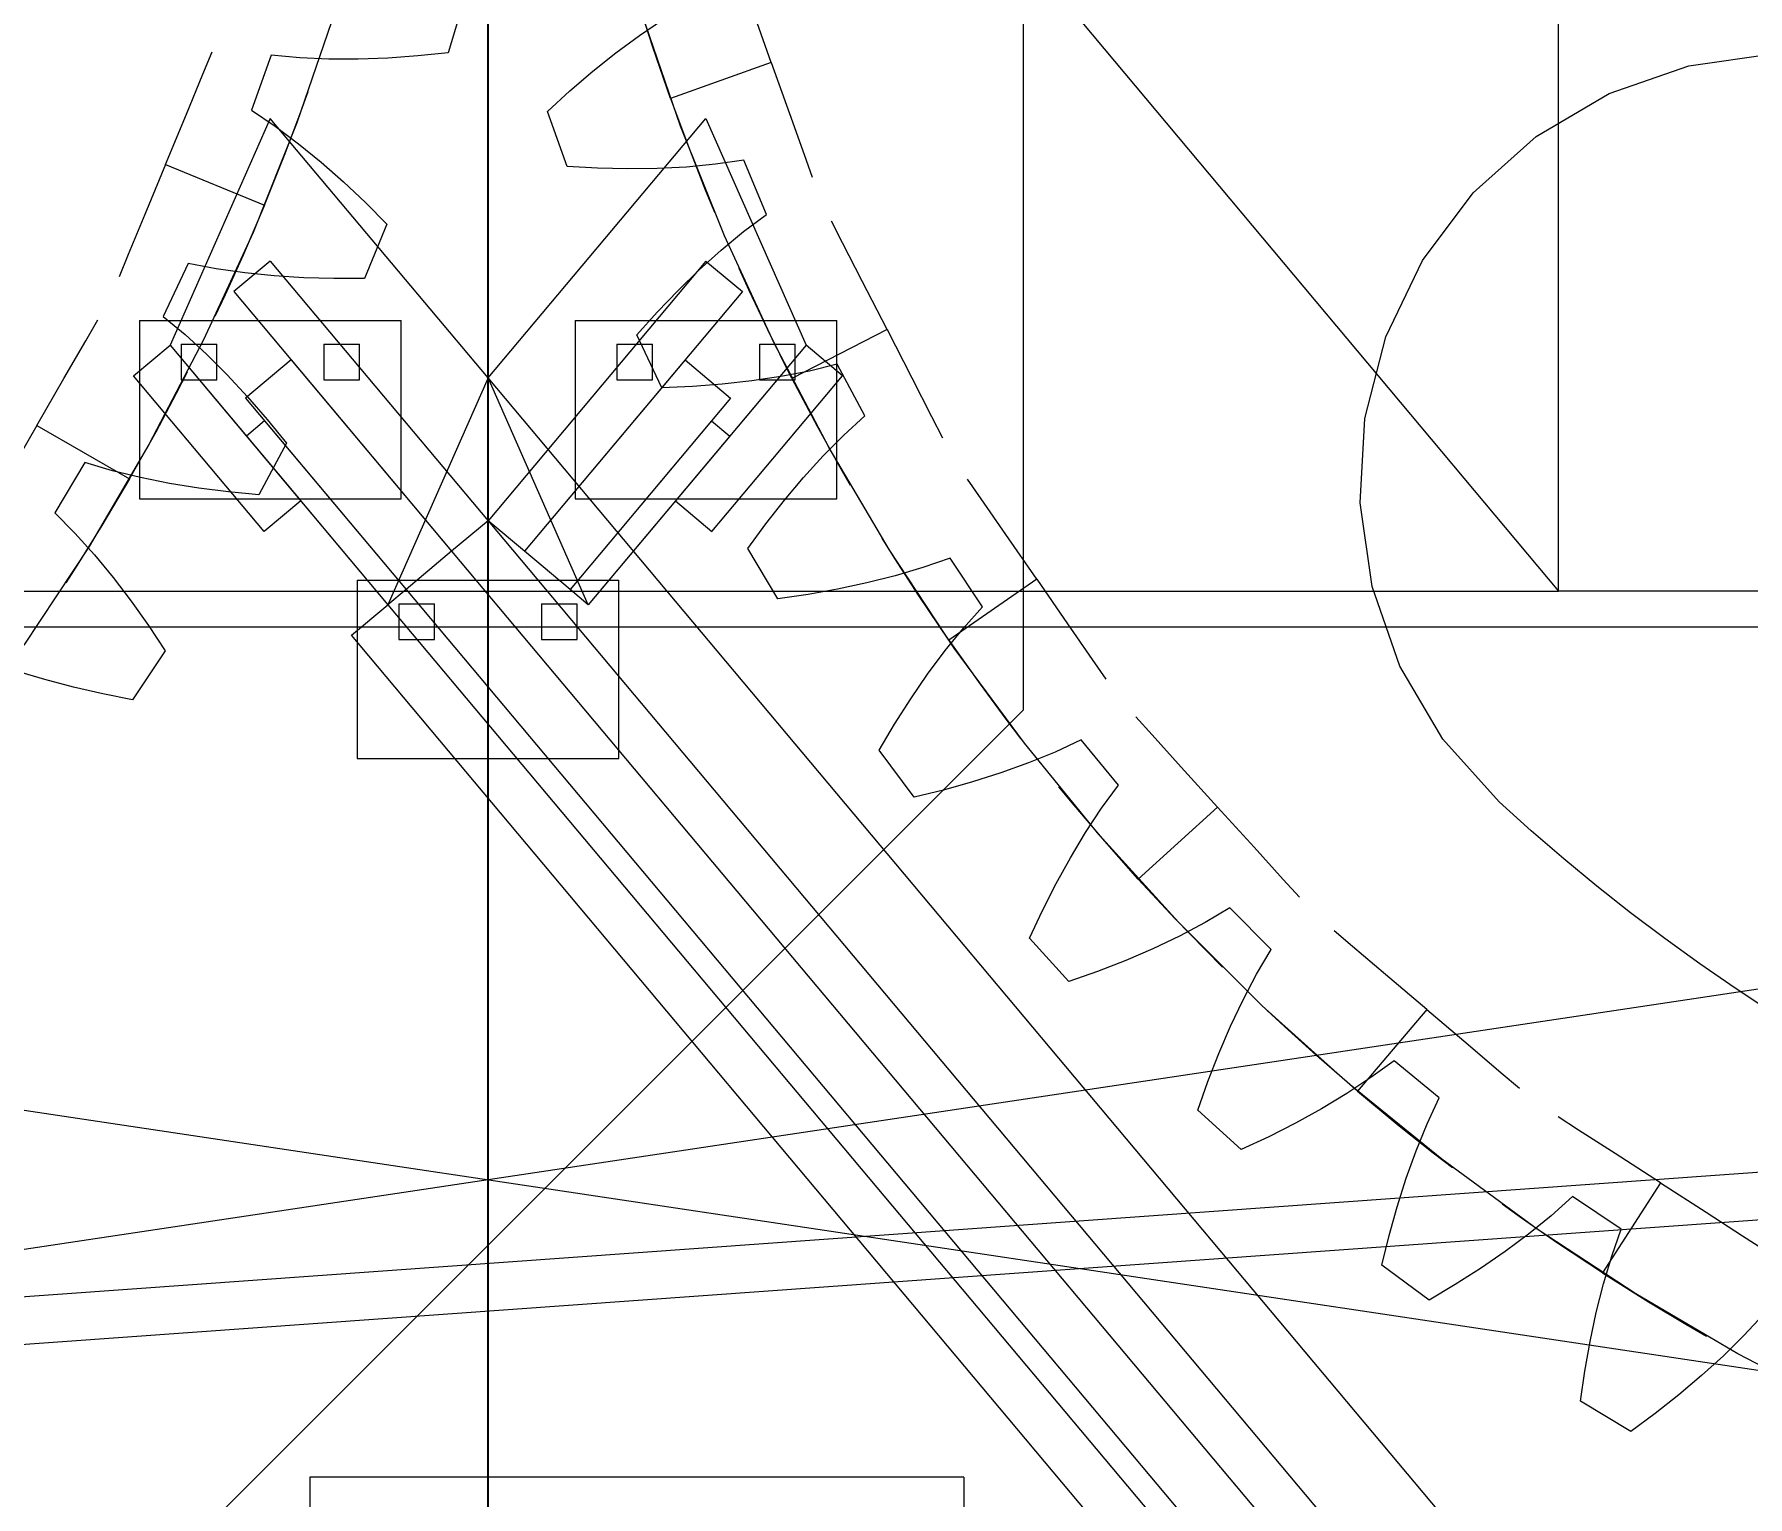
# Model space of a CAD drawing. Header units: millimetres. Extents: x -191664 to 191490, y -197311 to 10263.
# Drawn here: x 1098.7 to 1386.9, y -103842.3 to -103596.3 of the extents above; entities that cross this region are included whole.
import ezdxf

# ---------------------------------------------------------------- set-up
doc = ezdxf.new("R2010")
doc.units = ezdxf.units.MM
for name, color, linetype, lineweight in [('COTAS_P', 1, 'Continuous', 0), ('COTAS_R', 1, 'Continuous', 0), ('DET_briquetadora_lateral', 7, 'Continuous', 0), ('R15_COTAS_TRANSPORTE_P', 1, 'Continuous', 0)]:
    doc.layers.add(name, color=color, linetype=linetype, lineweight=lineweight)
doc.dimstyles.new('PLANTA_20', dxfattribs={"dimtxt": 50, "dimasz": 30, "dimexe": 30, "dimexo": 16, "dimgap": 20, "dimtad": 1, "dimtih": 1, "dimtoh": 1, "dimdec": 1, "dimzin": 0, "dimdsep": 46, "dimcen": 0.09, "dimadec": 0, "dimazin": 0, "dimtfac": 1, "dimtdec": 4, "dimtofl": 0, "dimtmove": 0, "dimatfit": 3, "dimfxl": 1, "dimtolj": 1, "dimtzin": 0, "dimarcsym": 0})

# ---------------------------------------------------------------- blocks, each defined once
blk = doc.blocks.new('*D77')
at = {"layer": 'COTAS_R', "color": 0, "lineweight": -2, "transparency": 16777216}
for p, q in [((91, -102532.75), (1205, -102532.75)), ((1175, -105170), (1175, -102562.75)), ((91, -105200), (1205, -105200))]:
    blk.add_line(p, q, dxfattribs=at)
at = {"layer": 'COTAS_R', "color": 0, "transparency": 16777216}
for points in [[(1170, -102562.75), (1180, -102562.75), (1175, -102532.75)], [(1170, -105170), (1180, -105170), (1175, -105200)]]:
    blk.add_solid(points, dxfattribs=at)
at = {"layer": 'Defpoints', "color": 0, "transparency": 16777216}
for p in [(75, -102532.75), (1175, -102532.75), (75, -105200)]:
    blk.add_point(p, dxfattribs=at)
blk = doc.blocks.new('*D78')
at = {"layer": 'COTAS_P', "color": 0, "lineweight": -2, "transparency": 16777216}
for p, q in [((1159, -102532.75), (845, -102532.75)), ((875, -105170), (875, -102562.75)), ((1159, -105200), (845, -105200))]:
    blk.add_line(p, q, dxfattribs=at)
at = {"layer": 'COTAS_P', "color": 0, "transparency": 16777216}
for points in [[(870, -102562.75), (880, -102562.75), (875, -102532.75)], [(870, -105170), (880, -105170), (875, -105200)]]:
    blk.add_solid(points, dxfattribs=at)
at = {"layer": 'Defpoints', "color": 0, "transparency": 16777216}
for p in [(875, -102532.75), (1175, -102532.75), (1175, -105200)]:
    blk.add_point(p, dxfattribs=at)
blk = doc.blocks.new('*D131')
at = {"layer": 'Defpoints', "color": 0, "transparency": 16777216}
for p in [(1100, -183968.15), (1139.8, -184162.66), (1104.62, -184212), (1304.62, -184212), (1304.62, -184212)]:
    blk.add_point(p, dxfattribs=at)
at = {"layer": 'R15_COTAS_TRANSPORTE_P', "color": 0, "lineweight": -2, "transparency": 16777216}
blk.add_arc((1304.62, -184212), 172.05, 140.0034, 169.9966, dxfattribs=at)
at = {"layer": 'R15_COTAS_TRANSPORTE_P', "color": 0, "transparency": 16777216}
for points in [[(1169.28, -184097.88), (1176.35, -184104.95), (1194.03, -184080.2)], [(1140.17, -184182.55), (1130.2, -184181.68), (1132.57, -184212)]]:
    blk.add_solid(points, dxfattribs=at)
blk = doc.blocks.new('*D133')
at = {"layer": 'Defpoints', "color": 0, "transparency": 16777216}
for p in [(439.69, -194147.98), (217.89, -194406.09), (-500, -194490), (-500, -194490), (500, -194490)]:
    blk.add_point(p, dxfattribs=at)
at = {"layer": 'R15_COTAS_TRANSPORTE_P', "color": 0, "lineweight": -2, "transparency": 16777216}
blk.add_arc((-500, -194490), 722.77, 2.37834, 17.62166, dxfattribs=at)
at = {"layer": 'R15_COTAS_TRANSPORTE_P', "color": 0, "transparency": 16777216}
for points in [[(184.12, -194272.81), (193.59, -194269.58), (179.18, -194242.8)], [(227.15, -194459.9), (217.15, -194460.11), (222.77, -194490)]]:
    blk.add_solid(points, dxfattribs=at)

msp = doc.modelspace()

# ---------------------------------------------------------------- linework, layer by layer
at = {"layer": 'DET_briquetadora_lateral', "color": 9, "true_color": 0xb9c3c2}
for p, q in [((995, -103260), (1355, -103690)), ((1355, -103690), (1355, -103260)), ((1149.26, -103592.43), (1142.83, -103611.23)), ((1171.14, -103590.02), (1168.28, -103599.45)), ((1202.71, -103598.53), (1200.47, -103591.57)), ((1222.63, -103601.08), (1219.56, -103592.5)), ((1200.47, -103596.52), (1204.51, -103593.78)), ((1207.38, -103611.81), (1200.93, -103593.02)), ((1196.5, -103599.45), (1200.47, -103596.52)), ((1127.04, -103603.05), (1128.6, -103599.3)), ((1138.54, -103599.84), (1135.22, -103609.12)), ((1143.34, -103600.29), (1138.54, -103599.84)), ((1148.21, -103600.5), (1143.34, -103600.29)), ((1153.15, -103600.51), (1148.21, -103600.5)), ((1158.15, -103600.33), (1153.15, -103600.51)), ((1163.19, -103599.98), (1158.15, -103600.33)), ((1168.28, -103599.45), (1163.19, -103599.98)), ((1192.59, -103602.57), (1196.5, -103599.45)), ((1205.68, -103607.15), (1202.71, -103598.53)), ((1222.63, -103601.08), (1205.68, -103607.15)), ((1222.63, -103601.08), (1225.7, -103609.66)), ((1376.93, -103601.62), (1391, -103599.62)), ((1124.25, -103609.8), (1127.04, -103603.05)), ((1188.75, -103605.86), (1192.59, -103602.57)), ((1363.52, -103606.32), (1376.93, -103601.62)), ((1143.36, -103609.81), (1144.73, -103605.99)), ((1184.98, -103609.31), (1188.75, -103605.86)), ((1351.28, -103613.55), (1363.52, -103606.32)), ((1120.76, -103618.22), (1124.25, -103609.8)), ((1135.22, -103609.12), (1139.21, -103611.82)), ((1140.78, -103616.65), (1143.36, -103609.81)), ((1188.3, -103618.6), (1184.98, -103609.31)), ((1205.68, -103607.15), (1208.85, -103615.69)), ((1225.7, -103609.66), (1228.16, -103616.54)), ((1142.83, -103611.23), (1135.46, -103629.69)), ((1139.21, -103611.82), (1143.12, -103614.75)), ((1214.78, -103630.26), (1207.38, -103611.81)), ((1143.12, -103614.75), (1146.94, -103617.87)), ((1208.85, -103615.69), (1211.53, -103622.49)), ((1340.69, -103623.03), (1351.28, -103613.55)), ((1120.76, -103618.22), (1117.28, -103626.64)), ((1120.76, -103618.22), (1137.39, -103625.11)), ((1137.39, -103625.11), (1140.78, -103616.65)), ((1146.94, -103617.87), (1150.69, -103621.18)), ((1213.25, -103618.21), (1208.39, -103618.67)), ((1218.03, -103617.53), (1213.25, -103618.21)), ((1221.8, -103626.63), (1218.03, -103617.53)), ((1228.16, -103616.54), (1229.52, -103620.36)), ((1150.69, -103621.18), (1154.36, -103624.66)), ((1193.41, -103618.87), (1188.3, -103618.6)), ((1198.46, -103618.98), (1193.41, -103618.87)), ((1203.46, -103618.92), (1198.46, -103618.98)), ((1208.39, -103618.67), (1203.46, -103618.92)), ((1211.53, -103622.49), (1213.08, -103626.24)), ((1332.15, -103634.39), (1340.69, -103623.03)), ((1117.28, -103626.64), (1114.48, -103633.39)), ((1137.39, -103625.11), (1133.81, -103633.49)), ((1154.36, -103624.66), (1157.96, -103628.29)), ((1217.94, -103629.53), (1221.8, -103626.63)), ((1135.46, -103629.69), (1127.16, -103647.74)), ((1157.96, -103628.29), (1154.19, -103637.4)), ((1214.18, -103632.64), (1217.94, -103629.53)), ((1234.6, -103631.39), (1232.74, -103627.78)), ((1210.52, -103635.95), (1214.18, -103632.64)), ((1223.11, -103648.3), (1214.78, -103630.26)), ((1237.94, -103637.89), (1234.6, -103631.39)), ((1114.48, -103633.39), (1112.93, -103637.13)), ((1124.55, -103634.88), (1120.34, -103643.78)), ((1129.28, -103635.79), (1124.55, -103634.88)), ((1134.11, -103636.48), (1129.28, -103635.79)), ((1133.81, -103633.49), (1130.79, -103640.14)), ((1218.89, -103639.46), (1217.21, -103635.76)), ((1325.99, -103647.2), (1332.15, -103634.39)), ((1139.03, -103636.97), (1134.11, -103636.48)), ((1144.02, -103637.28), (1139.03, -103636.97)), ((1149.07, -103637.42), (1144.02, -103637.28)), ((1154.19, -103637.4), (1149.07, -103637.42)), ((1206.94, -103639.44), (1210.52, -103635.95)), ((1242.1, -103646), (1237.94, -103637.89)), ((1130.79, -103640.14), (1129.06, -103643.82)), ((1203.44, -103643.09), (1206.94, -103639.44)), ((1222.02, -103646.07), (1218.89, -103639.46)), ((1107.32, -103647.91), (1109.35, -103644.39)), ((1120.34, -103643.78), (1124.05, -103646.86)), ((1200.02, -103646.9), (1203.44, -103643.09)), ((1124.05, -103646.86), (1127.65, -103650.16)), ((1204.24, -103655.81), (1200.02, -103646.9)), ((1226.09, -103654.22), (1222.02, -103646.07)), ((1242.1, -103646), (1226.09, -103654.22)), ((1242.1, -103646), (1246.26, -103654.1)), ((1322.45, -103660.96), (1325.99, -103647.2)), ((1103.67, -103654.23), (1107.32, -103647.91)), ((1127.16, -103647.74), (1117.96, -103665.36)), ((1127.65, -103650.16), (1131.14, -103653.64)), ((1232.34, -103665.9), (1223.11, -103648.3)), ((1122.61, -103656.73), (1124.47, -103653.13)), ((1229.03, -103652.98), (1224.24, -103653.91)), ((1233.72, -103651.84), (1229.03, -103652.98)), ((1238.36, -103660.52), (1233.72, -103651.84)), ((1099.11, -103662.12), (1103.67, -103654.23)), ((1131.14, -103653.64), (1134.55, -103657.3)), ((1209.35, -103655.58), (1204.24, -103655.81)), ((1214.39, -103655.2), (1209.35, -103655.58)), ((1219.36, -103654.64), (1214.39, -103655.2)), ((1224.24, -103653.91), (1219.36, -103654.64)), ((1226.09, -103654.22), (1230.34, -103662.28)), ((1246.26, -103654.1), (1249.6, -103660.6)), ((1119.16, -103663.18), (1122.61, -103656.73)), ((1134.55, -103657.3), (1137.86, -103661.12)), ((1137.86, -103661.12), (1141.09, -103665.09)), ((1234.81, -103663.78), (1238.36, -103660.52)), ((1249.6, -103660.6), (1251.45, -103664.21)), ((1321.66, -103675.15), (1322.45, -103660.96)), ((1099.11, -103662.12), (1094.55, -103670.02)), ((1099.11, -103662.12), (1114.7, -103671.12)), ((1114.7, -103671.12), (1119.16, -103663.18)), ((1230.34, -103662.28), (1233.89, -103668.67)), ((1231.37, -103667.25), (1234.81, -103663.78)), ((1117.96, -103665.36), (1107.88, -103682.49)), ((1141.09, -103665.09), (1136.44, -103673.79)), ((1228.05, -103670.9), (1231.37, -103667.25)), ((1242.45, -103683.01), (1232.34, -103665.9)), ((1107.19, -103668.37), (1102.13, -103676.82)), ((1111.82, -103669.74), (1107.19, -103668.37)), ((1116.56, -103670.9), (1111.82, -103669.74)), ((1233.89, -103668.67), (1235.92, -103672.19)), ((1114.7, -103671.12), (1110.05, -103678.96)), ((1121.4, -103671.87), (1116.56, -103670.9)), ((1126.33, -103672.67), (1121.4, -103671.87)), ((1131.35, -103673.31), (1126.33, -103672.67)), ((1136.44, -103673.79), (1131.35, -103673.31)), ((1224.83, -103674.72), (1228.05, -103670.9)), ((1257.92, -103674.49), (1255.61, -103671.15)), ((1221.71, -103678.7), (1224.83, -103674.72)), ((1262.08, -103680.49), (1257.92, -103674.49)), ((1323.66, -103689.22), (1321.66, -103675.15)), ((1102.13, -103676.82), (1105.52, -103680.25)), ((1110.05, -103678.96), (1106.19, -103685.17)), ((1218.68, -103682.82), (1221.71, -103678.7)), ((1105.52, -103680.25), (1108.78, -103683.88)), ((1243.4, -103684.53), (1241.25, -103681.09)), ((1267.27, -103687.99), (1262.08, -103680.49)), ((1107.88, -103682.49), (1096.94, -103699.08)), ((1108.78, -103683.88), (1111.92, -103687.69)), ((1223.75, -103691.28), (1218.68, -103682.82)), ((1253.41, -103699.59), (1242.45, -103683.01)), ((1247.37, -103690.68), (1243.4, -103684.53)), ((1252.69, -103684.44), (1248.14, -103686.03)), ((1258.17, -103692.62), (1252.69, -103684.44)), ((1106.19, -103685.17), (1104, -103688.59)), ((1111.92, -103687.69), (1114.95, -103691.67)), ((1243.47, -103687.43), (1238.68, -103688.63)), ((1248.14, -103686.03), (1243.47, -103687.43)), ((995, -103690), (1355, -103690)), ((1228.81, -103690.55), (1223.75, -103691.28)), ((1233.79, -103689.67), (1228.81, -103690.55)), ((1238.68, -103688.63), (1233.79, -103689.67)), ((1267.27, -103687.99), (1252.47, -103698.23)), ((1267.27, -103687.99), (1272.45, -103695.48)), ((1328.36, -103702.63), (1323.66, -103689.22)), ((1795, -103690), (1355, -103690)), ((1114.95, -103691.67), (1117.87, -103695.79)), ((1252.47, -103698.23), (1247.37, -103690.68)), ((1254.95, -103696.22), (1258.17, -103692.62)), ((555, -103696), (1795, -103696)), ((555, -103696), (1781.67, -103880)), ((1795, -103696), (568.33, -103880)), ((1117.87, -103695.79), (1120.7, -103700.06)), ((1251.87, -103700.01), (1254.95, -103696.22)), ((1272.45, -103695.48), (1276.61, -103701.49)), ((1252.47, -103698.23), (1257.74, -103705.66)), ((1120.7, -103700.06), (1115.22, -103708.26)), ((1248.92, -103703.97), (1251.87, -103700.01)), ((1265.2, -103715.59), (1253.41, -103699.59)), ((1276.61, -103701.49), (1278.92, -103704.82)), ((1100.43, -103704.88), (1095.71, -103703.44)), ((1105.27, -103706.16), (1100.43, -103704.88)), ((1246.09, -103708.09), (1248.92, -103703.97)), ((1335.59, -103714.87), (1328.36, -103702.63)), ((1110.2, -103707.28), (1105.27, -103706.16)), ((1115.22, -103708.26), (1110.2, -103707.28)), ((1257.74, -103705.66), (1262.09, -103711.53)), ((1243.37, -103712.35), (1246.09, -103708.09)), ((1240.76, -103716.75), (1243.37, -103712.35)), ((1262.09, -103711.53), (1264.56, -103714.76)), ((1286.67, -103714.17), (1283.95, -103711.16)), ((1277.78, -103730.97), (1265.2, -103715.59)), ((1274.77, -103715.02), (1270.4, -103717.06)), ((1281.02, -103722.63), (1274.77, -103715.02)), ((1291.58, -103719.58), (1286.67, -103714.17)), ((1345.07, -103725.46), (1335.59, -103714.87)), ((1246.64, -103724.67), (1240.76, -103716.75)), ((1265.88, -103718.9), (1261.24, -103720.57)), ((1270.4, -103717.06), (1265.88, -103718.9)), ((1256.47, -103722.08), (1251.6, -103723.45)), ((1261.24, -103720.57), (1256.47, -103722.08)), ((1297.7, -103726.33), (1291.58, -103719.58)), ((1251.6, -103723.45), (1246.64, -103724.67)), ((1273.59, -103726.02), (1271.01, -103722.89)), ((1278.17, -103726.52), (1281.02, -103722.63)), ((1278.32, -103731.6), (1273.59, -103726.02)), ((1275.48, -103730.59), (1278.17, -103726.52)), ((1297.7, -103726.33), (1284.36, -103738.42)), ((1297.7, -103726.33), (1303.82, -103733.08)), ((1350.44, -103730.29), (1345.07, -103725.46)), ((1272.94, -103734.83), (1275.48, -103730.59)), ((1355.92, -103735.01), (1350.44, -103730.29)), ((1291.13, -103745.7), (1277.78, -103730.97)), ((1284.36, -103738.42), (1278.32, -103731.6)), ((1303.82, -103733.08), (1308.73, -103738.5)), ((1270.52, -103739.2), (1272.94, -103734.83)), ((1361.49, -103739.6), (1355.92, -103735.01)), ((1268.23, -103743.71), (1270.52, -103739.2)), ((1284.36, -103738.42), (1290.56, -103745.1)), ((1308.73, -103738.5), (1311.45, -103741.5)), ((1367.16, -103744.08), (1361.49, -103739.6)), ((1266.07, -103748.34), (1268.23, -103743.71)), ((1290.56, -103745.1), (1295.64, -103750.35)), ((1299.75, -103743.29), (1295.6, -103745.75)), ((1306.71, -103750.25), (1299.75, -103743.29)), ((1372.93, -103748.43), (1367.16, -103744.08)), ((1291.28, -103748.02), (1286.82, -103750.14)), ((1305.2, -103759.73), (1291.13, -103745.7)), ((1295.6, -103745.75), (1291.28, -103748.02)), ((1320.36, -103749.75), (1317.27, -103747.13)), ((1272.69, -103755.65), (1266.07, -103748.34)), ((1286.82, -103750.14), (1282.23, -103752.12)), ((1295.64, -103750.35), (1298.51, -103753.23)), ((1304.25, -103754.4), (1306.71, -103750.25)), ((1325.93, -103754.48), (1320.36, -103749.75)), ((1378.78, -103752.67), (1372.93, -103748.43)), ((1277.51, -103753.95), (1272.69, -103755.65)), ((1282.23, -103752.12), (1277.51, -103753.95)), ((1384.73, -103756.77), (1378.78, -103752.67)), ((1301.98, -103758.72), (1304.25, -103754.4)), ((1332.88, -103760.38), (1325.93, -103754.48)), ((1390.76, -103760.75), (1384.73, -103756.77)), ((1299.86, -103763.18), (1301.98, -103758.72)), ((1319.97, -103773.03), (1305.2, -103759.73)), ((1308.93, -103763.22), (1305.97, -103760.45)), ((1332.88, -103760.38), (1321.23, -103774.1)), ((1332.88, -103760.38), (1339.82, -103766.27)), ((1297.88, -103767.77), (1299.86, -103763.18)), ((1314.35, -103768.13), (1308.93, -103763.22)), ((1296.05, -103772.49), (1297.88, -103767.77)), ((1321.23, -103774.1), (1314.35, -103768.13)), ((1339.82, -103766.27), (1345.4, -103771)), ((1327.37, -103768.98), (1323.48, -103771.83)), ((1334.98, -103775.23), (1327.37, -103768.98)), ((1345.4, -103771), (1348.49, -103773.62)), ((1294.35, -103777.31), (1296.05, -103772.49)), ((1323.48, -103771.83), (1319.41, -103774.52)), ((1335.39, -103785.56), (1319.97, -103773.03)), ((1321.23, -103774.1), (1328.25, -103779.92)), ((1315.17, -103777.06), (1310.8, -103779.48)), ((1319.41, -103774.52), (1315.17, -103777.06)), ((1332.94, -103779.6), (1334.98, -103775.23)), ((1301.66, -103783.93), (1294.35, -103777.31)), ((1310.8, -103779.48), (1306.29, -103781.77)), ((1328.25, -103779.92), (1333.97, -103784.46)), ((1331.1, -103784.12), (1332.94, -103779.6)), ((1358.4, -103780.64), (1354.99, -103778.44)), ((1306.29, -103781.77), (1301.66, -103783.93)), ((1364.54, -103784.6), (1358.4, -103780.64)), ((1329.43, -103788.76), (1331.1, -103784.12)), ((1333.97, -103784.46), (1337.19, -103786.94)), ((1351.43, -103797.3), (1335.39, -103785.56)), ((1372.2, -103789.54), (1364.54, -103784.6)), ((1327.92, -103793.53), (1329.43, -103788.76)), ((1372.2, -103789.54), (1362.44, -103804.67)), ((1372.2, -103789.54), (1379.85, -103794.48)), ((1326.55, -103798.4), (1327.92, -103793.53)), ((1348.83, -103795.48), (1345.53, -103793.12)), ((1357.38, -103791.83), (1353.78, -103795.05)), ((1365.56, -103797.31), (1357.38, -103791.83)), ((1354.84, -103799.64), (1348.83, -103795.48)), ((1353.78, -103795.05), (1349.99, -103798.13)), ((1379.85, -103794.48), (1386, -103798.43)), ((1325.33, -103803.36), (1326.55, -103798.4)), ((1349.99, -103798.13), (1346.03, -103801.08)), ((1368.04, -103808.21), (1351.43, -103797.3)), ((1362.44, -103804.67), (1354.84, -103799.64)), ((1363.97, -103801.86), (1365.56, -103797.31)), ((1386, -103798.43), (1389.4, -103800.63)), ((1346.03, -103801.08), (1341.91, -103803.91)), ((1362.57, -103806.53), (1363.97, -103801.86)), ((1333.25, -103809.24), (1325.33, -103803.36)), ((1341.91, -103803.91), (1337.65, -103806.63)), ((1362.44, -103804.67), (1370.16, -103809.51)), ((1337.65, -103806.63), (1333.25, -103809.24)), ((1361.37, -103811.32), (1362.57, -103806.53)), ((1385.18, -103818.26), (1368.04, -103808.21)), ((1360.33, -103816.21), (1361.37, -103811.32)), ((1370.16, -103809.51), (1376.43, -103813.27)), ((1389.48, -103811.64), (1386.22, -103815.19)), ((1376.43, -103813.27), (1379.94, -103815.31)), ((1359.45, -103821.19), (1360.33, -103816.21)), ((1386.22, -103815.19), (1382.75, -103818.63)), ((1382.75, -103818.63), (1379.1, -103821.95)), ((1402.81, -103827.44), (1385.18, -103818.26)), ((1358.72, -103826.25), (1359.45, -103821.19)), ((1379.1, -103821.95), (1375.28, -103825.17)), ((1375.28, -103825.17), (1371.3, -103828.29)), ((1367.18, -103831.32), (1358.72, -103826.25)), ((1371.3, -103828.29), (1367.18, -103831.32))]:
    msp.add_line(p, q, dxfattribs=at)
at = {"layer": 'DET_briquetadora_lateral', "color": 117, "true_color": 0x28865c}
for p, q in [((1265, -103545), (1265, -103710)), ((1265, -103710), (1085, -103890)), ((1145, -103839), (1145, -103904)), ((1255, -103839), (1145, -103839)), ((1255, -103839), (1255, -103904))]:
    msp.add_line(p, q, dxfattribs=at)
at = {"layer": 'DET_briquetadora_lateral', "color": 8, "true_color": 0x728089}
for p, q in [((1138.36, -103610.48), (1121.5, -103648.62)), ((1175, -103654.15), (1138.36, -103610.48)), ((1175, -103654.15), (1211.64, -103610.48)), ((1211.64, -103610.48), (1228.5, -103648.62)), ((1121.5, -103648.62), (1158.15, -103692.29)), ((1228.5, -103648.62), (1191.85, -103692.29)), ((1175, -103654.15), (1158.15, -103692.29)), ((1379.62, -103898), (1175, -103654.15)), ((1191.85, -103692.29), (1175, -103654.15))]:
    msp.add_line(p, q, dxfattribs=at)
at = {"layer": 'DET_briquetadora_lateral', "color": 254, "true_color": 0xd5dbd6}
for p, q in [((1138.36, -103634.48), (1132.23, -103639.62)), ((1138.36, -103634.48), (1175, -103678.15)), ((1211.64, -103634.48), (1175, -103678.15)), ((1211.64, -103634.48), (1217.77, -103639.62)), ((1132.23, -103639.62), (1168.87, -103683.29)), ((1217.77, -103639.62), (1181.13, -103683.29)), ((1175, -103678.15), (1168.87, -103683.29)), ((1175, -103678.15), (1379.62, -103922)), ((1181.13, -103683.29), (1175, -103678.15)), ((1168.87, -103683.29), (1373.49, -103927.14))]:
    msp.add_line(p, q, dxfattribs=at)
at = {"layer": 'DET_briquetadora_lateral', "color": 8, "true_color": 0x6d7b83}
for p, q in [((1116.36, -103644.48), (1160.36, -103644.48)), ((1116.36, -103644.48), (1116.36, -103674.48)), ((1160.36, -103674.48), (1160.36, -103644.48)), ((1189.64, -103644.48), (1233.64, -103644.48)), ((1189.64, -103644.48), (1189.64, -103674.48)), ((1233.64, -103674.48), (1233.64, -103644.48)), ((1123.36, -103648.48), (1129.36, -103648.48)), ((1123.36, -103648.48), (1123.36, -103654.48)), ((1129.36, -103654.48), (1129.36, -103648.48)), ((1147.36, -103648.48), (1153.36, -103648.48)), ((1147.36, -103648.48), (1147.36, -103654.48)), ((1153.36, -103654.48), (1153.36, -103648.48)), ((1196.64, -103648.48), (1202.64, -103648.48)), ((1196.64, -103648.48), (1196.64, -103654.48)), ((1202.64, -103654.48), (1202.64, -103648.48)), ((1220.64, -103648.48), (1226.64, -103648.48)), ((1220.64, -103648.48), (1220.64, -103654.48)), ((1226.64, -103654.48), (1226.64, -103648.48)), ((1123.36, -103654.48), (1129.36, -103654.48)), ((1147.36, -103654.48), (1153.36, -103654.48)), ((1196.64, -103654.48), (1202.64, -103654.48)), ((1220.64, -103654.48), (1226.64, -103654.48)), ((1116.36, -103674.48), (1160.36, -103674.48)), ((1189.64, -103674.48), (1233.64, -103674.48)), ((1153, -103688.15), (1197, -103688.15)), ((1153, -103688.15), (1153, -103718.15)), ((1197, -103718.15), (1197, -103688.15)), ((1160, -103692.15), (1166, -103692.15)), ((1160, -103692.15), (1160, -103698.15)), ((1166, -103698.15), (1166, -103692.15)), ((1184, -103692.15), (1190, -103692.15)), ((1184, -103692.15), (1184, -103698.15)), ((1190, -103698.15), (1190, -103692.15)), ((1160, -103698.15), (1166, -103698.15)), ((1184, -103698.15), (1190, -103698.15)), ((1153, -103718.15), (1197, -103718.15))]:
    msp.add_line(p, q, dxfattribs=at)
at = {"layer": 'DET_briquetadora_lateral', "color": 8, "true_color": 0x64747c}
for p, q in [((1115.37, -103653.76), (1121.5, -103648.62)), ((1121.5, -103648.62), (1143.49, -103674.82)), ((1228.5, -103648.62), (1206.51, -103674.82)), ((1234.63, -103653.76), (1228.5, -103648.62)), ((1137.36, -103679.96), (1115.37, -103653.76)), ((1212.64, -103679.96), (1234.63, -103653.76)), ((1143.49, -103674.82), (1137.36, -103679.96)), ((1206.51, -103674.82), (1212.64, -103679.96)), ((1152.02, -103697.43), (1158.15, -103692.29)), ((1158.15, -103692.29), (1343.48, -103913.16)), ((1337.35, -103918.3), (1152.02, -103697.43))]:
    msp.add_line(p, q, dxfattribs=at)
at = {"layer": 'DET_briquetadora_lateral', "color": 250, "true_color": 0x30373b}
for p, q in [((1141.87, -103651.11), (1134.21, -103657.54)), ((1141.87, -103651.11), (1168.87, -103683.29)), ((1208.13, -103651.11), (1181.13, -103683.29)), ((1208.13, -103651.11), (1215.79, -103657.54)), ((1134.21, -103657.54), (1161.21, -103689.72)), ((1215.79, -103657.54), (1188.79, -103689.72)), ((1168.87, -103683.29), (1161.21, -103689.72)), ((1168.87, -103683.29), (1363.85, -103915.65)), ((1188.79, -103689.72), (1181.13, -103683.29)), ((1161.21, -103689.72), (1356.18, -103922.08))]:
    msp.add_line(p, q, dxfattribs=at)
at = {"layer": 'DET_briquetadora_lateral', "color": 252, "true_color": 0x77858c}
for p, q in [((1137.42, -103661.37), (1134.36, -103663.94)), ((1137.42, -103661.37), (1161.21, -103689.72)), ((1212.58, -103661.37), (1188.79, -103689.72)), ((1212.58, -103661.37), (1215.64, -103663.94)), ((1134.36, -103663.94), (1158.15, -103692.29)), ((1215.64, -103663.94), (1191.85, -103692.29)), ((1161.21, -103689.72), (1158.15, -103692.29)), ((1161.21, -103689.72), (1351.69, -103916.72)), ((1191.85, -103692.29), (1188.79, -103689.72)), ((1158.15, -103692.29), (1348.62, -103919.29))]:
    msp.add_line(p, q, dxfattribs=at)
at = {"layer": 'DET_briquetadora_lateral', "color": 117, "true_color": 0x376c5b}
for p, q in [((796.55, -103830.23), (2553.66, -103704.09)), ((797.13, -103838.21), (2554.24, -103712.07))]:
    msp.add_line(p, q, dxfattribs=at)

# ---------------------------------------------------------------- dimensions: what is measured, and where the dimension line sits
at = {"layer": 'COTAS_P'}
dim = msp.add_aligned_dim(p1=(1175, -105200), p2=(1175, -102532.75), distance=300, text='<> P', dimstyle='PLANTA_20', dxfattribs=at)
dim.commit()
dim.dimension.update_dxf_attribs({"geometry": '*D78', "text_midpoint": (875, -103866.375)})
at = {"layer": 'COTAS_R'}
dim = msp.add_aligned_dim(p1=(75, -105200), p2=(75, -102532.75), distance=-1100, text='<> R', dimstyle='PLANTA_20', dxfattribs=at)
dim.commit()
dim.dimension.update_dxf_attribs({"geometry": '*D77', "text_midpoint": (1175, -103866.375)})
at = {"layer": 'R15_COTAS_TRANSPORTE_P'}
for base, line1, line2, picture, middle in [((217.89, -194406.09), ((-500, -194490), (500, -194490)), ((-500, -194490), (439.69, -194147.98)), '*D133', (191490.46, -33543.69)), ((1139.8, -184162.66), ((1304.62, -184212), (1104.62, -184212)), ((1304.62, -184212), (1100, -183968.15)), '*D131', (-166426.35, -78863.51))]:
    dim = msp.add_angular_dim_2l(base=base, line1=line1, line2=line2, dimstyle='PLANTA_20', dxfattribs=at)
    dim.commit()
    dim.dimension.update_dxf_attribs({"geometry": picture, "text_midpoint": middle})

doc.saveas('drawing.dxf')
